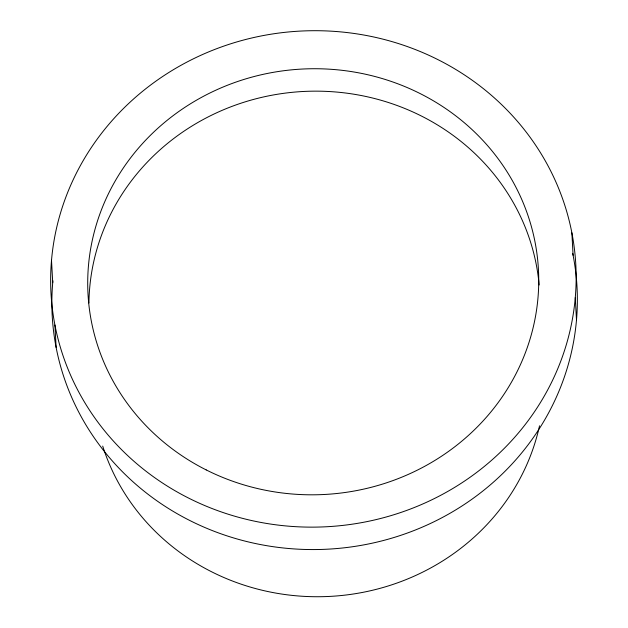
<?xml version="1.0" encoding="UTF-8"?>
<svg xmlns="http://www.w3.org/2000/svg" width="628" height="628" viewBox="0 0 628 628"><rect width="100%" height="100%" fill="white"/><g stroke="black" fill="none" stroke-linecap="round" stroke-linejoin="round"><path stroke-width="0.94" d="M571.873 232.847L573.089 255.266M575.279 297.546A262.794 248.178 -3.1 0 1 163.979 483.968A262.794 248.178 -3.1 0 1 200.929 55.248A262.794 248.178 -3.1 0 1 575.279 297.546L576.488 319.966M51.512 260.298L52.721 282.718M54.911 324.998L56.128 347.417M539.515 425.815A225.546 213.002 -3.1 0 1 328.413 596.474A225.546 213.002 -3.1 0 1 102.709 446.092M88.933 302.994A225.546 213.002 -3.1 0 1 306.283 91.343A225.546 213.002 -3.1 0 1 539.146 284.986M572.72 253.382A262.794 248.178 -3.1 0 1 327.635 549.178A262.794 248.178 -3.1 0 1 52.893 280.81M206.22 469.925A225.546 213.002 -3.1 0 0 538.636 274.224A225.546 213.002 -3.1 0 0 194.798 101.163A225.546 213.002 -3.1 0 0 206.22 469.925"/></g></svg>
